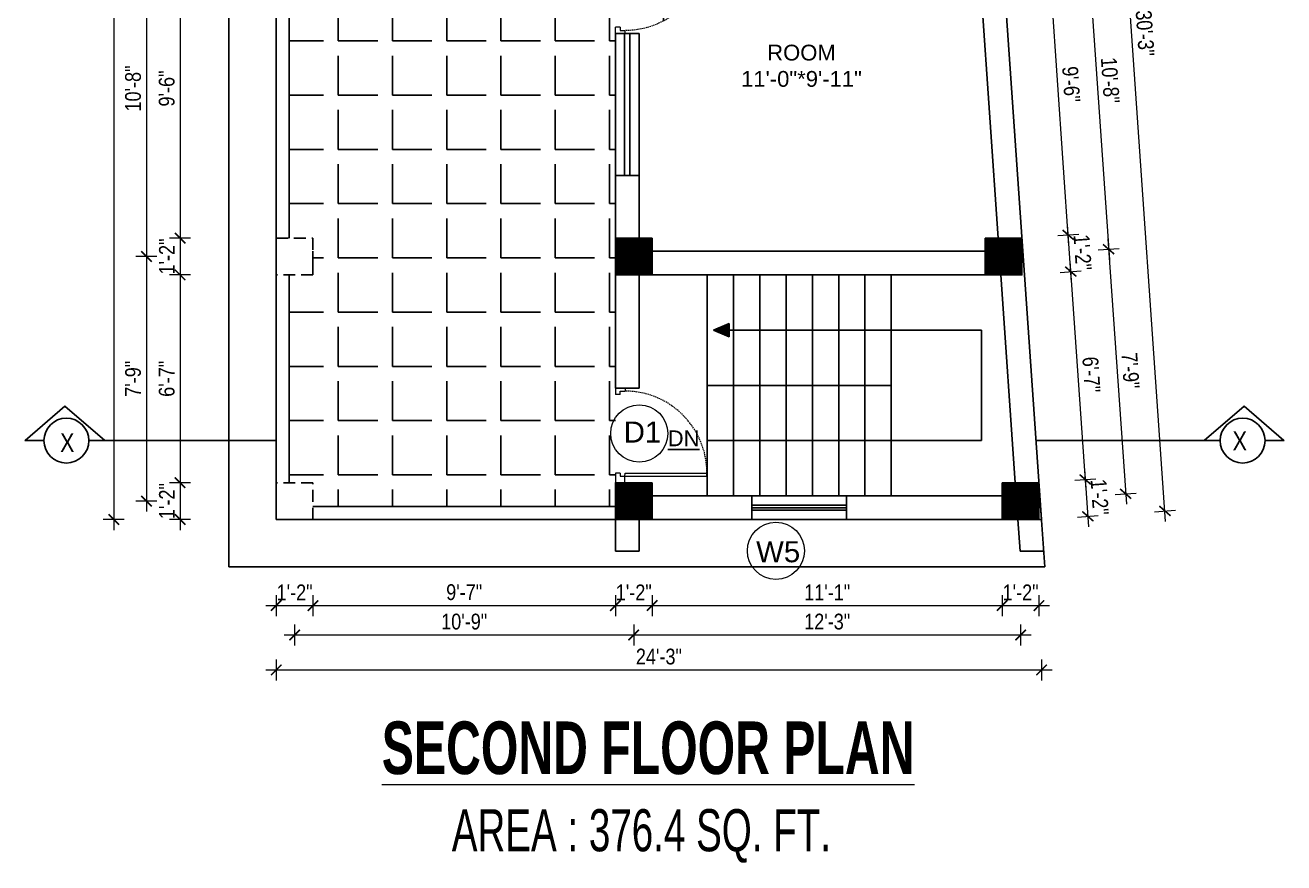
# Model space of a CAD drawing. Header units: inches. Extents: x -5096374 to -5070857, y -3259973 to -3243900.
# Drawn here: x -5081382.9 to -5080904.2, y -3257687.5 to -3257369 of the extents above; entities that cross this region are included whole.
import ezdxf

# ---------------------------------------------------------------- set-up
doc = ezdxf.new("R2010")
doc.units = ezdxf.units.IN
doc.header["$LTSCALE"] = 2
doc.header["$MEASUREMENT"] = 0
doc.header["$PDMODE"] = 34
doc.linetypes.add('HIDDEN', pattern=[0.375, 0.25, -0.125])
doc.layers.get('0').update_dxf_attribs({"linetype": 'CONTINUOUS'})
doc.layers.get('DEFPOINTS').update_dxf_attribs({"color": 141, "linetype": 'CONTINUOUS'})
doc.layers.add('A-Hatch', color=7, linetype='CONTINUOUS')
for name, color, linetype, lineweight in [('Annotate-Lite.w', 177, 'CONTINUOUS', 9), ('DIM 1-100', 4, 'CONTINUOUS', 13), ('Door-Window.w', 4, 'CONTINUOUS', 15), ('TEXT', 181, 'CONTINUOUS', 25), ('Text-100.w', 254, 'CONTINUOUS', 9)]:
    doc.layers.add(name, color=color, linetype=linetype, lineweight=lineweight)
doc.styles.add('ARAIL', font='ARIALN.TTF')
doc.styles.add('Arial', font='arial.ttf', dxfattribs={"width": 0.8, "height": 12})
doc.styles.add('arial.', font='arial.ttf')
doc.styles.add('gaurav', font='arial.ttf')
doc.styles.get("Standard").update_dxf_attribs({"font": 'ARIALN.TTF'})
doc.dimstyles.new('1 by 96', dxfattribs={"dimtxt": 6, "dimasz": 4, "dimexe": 4, "dimexo": 4, "dimgap": 2, "dimtad": 1, "dimdec": 0, "dimzin": 0, "dimdsep": 46, "dimlunit": 4, "dimtxsty": 'Standard', "dimblk": 'ARCHTICK', "dimcen": 0, "dimdle": 4, "dimadec": 0, "dimazin": 0, "dimtfac": 1, "dimtdec": 0, "dimtix": 1, "dimtofl": 0, "dimtmove": 1, "dimatfit": 3, "dimldrblk": 'ARCHTICK', "dimfxl": 4, "dimfxlon": 1, "dimtolj": 1, "dimtzin": 0, "dimlwd": -1, "dimlwe": -1, "dimarcsym": 0})
pattern_1 = [(45, (9474.4218, 1251.24513), (-0.0883883476483, 0.0883883476483), [])]

# ---------------------------------------------------------------- blocks, each defined once
blk = doc.blocks.new('3-0')
at = {"ltscale": 3}
for p, q in [((11063.05, 10097.68), (11065.97, 10099.9)), ((11065.25, 10097.81), (11066.71, 10098.92)), ((11065.97, 10099.9), (11066.71, 10098.92)), ((11063.05, 10097.68), (11064.53, 10095.73)), ((11065.99, 10096.84), (11064.53, 10095.73)), ((11065.99, 10096.84), (11065.25, 10097.81)), ((11085.5, 10074.13), (11110.32, 10092.96)), ((11086.24, 10073.15), (11111.05, 10091.97)), ((11111.05, 10091.97), (11110.32, 10092.96)), ((11084.04, 10073.02), (11082.57, 10071.91)), ((11082.57, 10071.91), (11084.79, 10068.98)), ((11084.04, 10073.02), (11084.78, 10072.04)), ((11084.78, 10072.04), (11086.24, 10073.15)), ((11084.79, 10068.98), (11087.72, 10071.2)), ((11086.24, 10073.15), (11085.5, 10074.13)), ((11087.72, 10071.2), (11086.24, 10073.15))]:
    blk.add_line(p, q, dxfattribs=at)
at = {"layer": 'Door-Window.w', "color": 9, "linetype": 'HIDDEN', "lineweight": 18}
blk.add_arc((11085.5, 10074.13), 31.16, 37.1906, 127.1465, dxfattribs=at)
blk = doc.blocks.new('_ArchTick')
at = {"color": 0, "linetype": 'ByBlock', "const_width": 0.15}
blk.add_lwpolyline([(-0.5, -0.5), (0.5, 0.5)], dxfattribs=at)
blk = doc.blocks.new('*D695')
at = {"layer": 'DEFPOINTS', "color": 0, "ltscale": 0.5, "transparency": 16777216}
for p in [(-5081287.43, -3257336.23), (-5081323.98, -3257449.98), (-5081287.43, -3257449.98)]:
    blk.add_point(p, dxfattribs=at)
at = {"layer": 'DIM 1-100', "color": 0, "ltscale": 0.5, "transparency": 16777216}
for p, q in [((-5081323.98, -3257332.23), (-5081323.98, -3257453.98)), ((-5081319.98, -3257336.23), (-5081327.98, -3257336.23)), ((-5081319.98, -3257449.98), (-5081327.98, -3257449.98))]:
    blk.add_line(p, q, dxfattribs=at)
at = {"layer": 'DIM 1-100', "color": 0, "ltscale": 0.5, "transparency": 16777216, "xscale": 4, "yscale": 4, "zscale": 4}
for p, rotation in [((-5081323.98, -3257336.23), 90), ((-5081323.98, -3257449.98), 270)]:
    blk.add_blockref('_ArchTick', p, dxfattribs=dict(at, rotation=rotation))
at = {"layer": 'DIM 1-100', "color": 0, "ltscale": 0.5, "transparency": 16777216, "insert": (-5081329.05, -3257393.1), "char_height": 6, "attachment_point": 5, "rotation": 90}
blk.add_mtext('\\A1;9\'-6"', dxfattribs=at)
blk = doc.blocks.new('*D696')
at = {"layer": 'DEFPOINTS', "color": 0, "ltscale": 0.5, "transparency": 16777216}
for p in [(-5081287.43, -3257449.98), (-5081323.98, -3257463.98), (-5081287.43, -3257463.98)]:
    blk.add_point(p, dxfattribs=at)
at = {"layer": 'DIM 1-100', "color": 0, "ltscale": 0.5, "transparency": 16777216}
for p, q in [((-5081319.98, -3257449.98), (-5081327.98, -3257449.98)), ((-5081323.98, -3257445.98), (-5081323.98, -3257467.98)), ((-5081319.98, -3257463.98), (-5081327.98, -3257463.98))]:
    blk.add_line(p, q, dxfattribs=at)
at = {"layer": 'DIM 1-100', "color": 0, "ltscale": 0.5, "transparency": 16777216, "xscale": 4, "yscale": 4, "zscale": 4}
for p, rotation in [((-5081323.98, -3257449.98), 90), ((-5081323.98, -3257463.98), 270)]:
    blk.add_blockref('_ArchTick', p, dxfattribs=dict(at, rotation=rotation))
at = {"layer": 'DIM 1-100', "color": 0, "ltscale": 0.5, "transparency": 16777216, "insert": (-5081328.99, -3257456.98), "char_height": 6, "attachment_point": 5, "rotation": 90}
blk.add_mtext('\\A1;1\'-2"', dxfattribs=at)
blk = doc.blocks.new('*D697')
at = {"layer": 'DEFPOINTS', "color": 0, "ltscale": 0.5, "transparency": 16777216}
for p in [(-5081287.43, -3257463.98), (-5081323.98, -3257542.98), (-5081287.43, -3257542.98)]:
    blk.add_point(p, dxfattribs=at)
at = {"layer": 'DIM 1-100', "color": 0, "ltscale": 0.5, "transparency": 16777216}
for p, q in [((-5081319.98, -3257463.98), (-5081327.98, -3257463.98)), ((-5081323.98, -3257459.98), (-5081323.98, -3257546.98)), ((-5081319.98, -3257542.98), (-5081327.98, -3257542.98))]:
    blk.add_line(p, q, dxfattribs=at)
at = {"layer": 'DIM 1-100', "color": 0, "ltscale": 0.5, "transparency": 16777216, "xscale": 4, "yscale": 4, "zscale": 4}
for p, rotation in [((-5081323.98, -3257463.98), 90), ((-5081323.98, -3257542.98), 270)]:
    blk.add_blockref('_ArchTick', p, dxfattribs=dict(at, rotation=rotation))
at = {"layer": 'DIM 1-100', "color": 0, "ltscale": 0.5, "transparency": 16777216, "insert": (-5081329.05, -3257503.48), "char_height": 6, "attachment_point": 5, "rotation": 90}
blk.add_mtext('\\A1;6\'-7"', dxfattribs=at)
blk = doc.blocks.new('*D698')
at = {"layer": 'DEFPOINTS', "color": 0, "ltscale": 0.5, "transparency": 16777216}
for p in [(-5081287.43, -3257542.98), (-5081323.98, -3257556.98), (-5081287.43, -3257556.98)]:
    blk.add_point(p, dxfattribs=at)
at = {"layer": 'DIM 1-100', "color": 0, "ltscale": 0.5, "transparency": 16777216}
for p, q in [((-5081323.98, -3257538.98), (-5081323.98, -3257560.98)), ((-5081319.98, -3257542.98), (-5081327.98, -3257542.98)), ((-5081319.98, -3257556.98), (-5081327.98, -3257556.98))]:
    blk.add_line(p, q, dxfattribs=at)
at = {"layer": 'DIM 1-100', "color": 0, "ltscale": 0.5, "transparency": 16777216, "xscale": 4, "yscale": 4, "zscale": 4}
for p, rotation in [((-5081323.98, -3257542.98), 90), ((-5081323.98, -3257556.98), 270)]:
    blk.add_blockref('_ArchTick', p, dxfattribs=dict(at, rotation=rotation))
at = {"layer": 'DIM 1-100', "color": 0, "ltscale": 0.5, "transparency": 16777216, "insert": (-5081328.99, -3257549.98), "char_height": 6, "attachment_point": 5, "rotation": 90}
blk.add_mtext('\\A1;1\'-2"', dxfattribs=at)
blk = doc.blocks.new('*D700')
at = {"layer": 'DEFPOINTS', "color": 0, "ltscale": 0.5, "transparency": 16777216}
for p in [(-5081280.43, -3257329.23), (-5081336.78, -3257456.98), (-5081280.43, -3257456.98)]:
    blk.add_point(p, dxfattribs=at)
at = {"layer": 'DIM 1-100', "color": 0, "ltscale": 0.5, "transparency": 16777216}
for p, q in [((-5081336.78, -3257325.23), (-5081336.78, -3257460.98)), ((-5081332.78, -3257329.23), (-5081340.78, -3257329.23)), ((-5081332.78, -3257456.98), (-5081340.78, -3257456.98))]:
    blk.add_line(p, q, dxfattribs=at)
at = {"layer": 'DIM 1-100', "color": 0, "ltscale": 0.5, "transparency": 16777216, "xscale": 4, "yscale": 4, "zscale": 4}
for p, rotation in [((-5081336.78, -3257329.23), 90), ((-5081336.78, -3257456.98), 270)]:
    blk.add_blockref('_ArchTick', p, dxfattribs=dict(at, rotation=rotation))
at = {"layer": 'DIM 1-100', "color": 0, "ltscale": 0.5, "transparency": 16777216, "insert": (-5081341.85, -3257393.1), "char_height": 6, "attachment_point": 5, "rotation": 90}
blk.add_mtext('\\A1;10\'-8"', dxfattribs=at)
blk = doc.blocks.new('*D701')
at = {"layer": 'DEFPOINTS', "color": 0, "ltscale": 0.5, "transparency": 16777216}
for p in [(-5081280.43, -3257456.98), (-5081336.78, -3257549.98), (-5081280.43, -3257549.98)]:
    blk.add_point(p, dxfattribs=at)
at = {"layer": 'DIM 1-100', "color": 0, "ltscale": 0.5, "transparency": 16777216}
for p, q in [((-5081336.78, -3257452.98), (-5081336.78, -3257553.98)), ((-5081332.78, -3257456.98), (-5081340.78, -3257456.98)), ((-5081332.78, -3257549.98), (-5081340.78, -3257549.98))]:
    blk.add_line(p, q, dxfattribs=at)
at = {"layer": 'DIM 1-100', "color": 0, "ltscale": 0.5, "transparency": 16777216, "xscale": 4, "yscale": 4, "zscale": 4}
for p, rotation in [((-5081336.78, -3257456.98), 90), ((-5081336.78, -3257549.98), 270)]:
    blk.add_blockref('_ArchTick', p, dxfattribs=dict(at, rotation=rotation))
at = {"layer": 'DIM 1-100', "color": 0, "ltscale": 0.5, "transparency": 16777216, "insert": (-5081341.85, -3257503.48), "char_height": 6, "attachment_point": 5, "rotation": 90}
blk.add_mtext('\\A1;7\'-9"', dxfattribs=at)
blk = doc.blocks.new('*D702')
at = {"layer": 'DEFPOINTS', "color": 0, "ltscale": 0.5, "transparency": 16777216}
for p in [(-5081287.43, -3257154.23), (-5081349.21, -3257556.98), (-5081287.43, -3257556.98)]:
    blk.add_point(p, dxfattribs=at)
at = {"layer": 'DIM 1-100', "color": 0, "ltscale": 0.5, "transparency": 16777216}
for p, q in [((-5081349.21, -3257150.23), (-5081349.21, -3257560.98)), ((-5081345.21, -3257154.23), (-5081353.21, -3257154.23)), ((-5081345.21, -3257556.98), (-5081353.21, -3257556.98))]:
    blk.add_line(p, q, dxfattribs=at)
at = {"layer": 'DIM 1-100', "color": 0, "ltscale": 0.5, "transparency": 16777216, "xscale": 4, "yscale": 4, "zscale": 4}
for p, rotation in [((-5081349.21, -3257154.23), 90), ((-5081349.21, -3257556.98), 270)]:
    blk.add_blockref('_ArchTick', p, dxfattribs=dict(at, rotation=rotation))
at = {"layer": 'DIM 1-100', "color": 0, "ltscale": 0.5, "transparency": 16777216, "insert": (-5081354.27, -3257355.6), "char_height": 6, "attachment_point": 5, "rotation": 90}
blk.add_mtext('\\A1;33\'-7"', dxfattribs=at)
blk = doc.blocks.new('*D707')
at = {"layer": 'DEFPOINTS', "color": 0, "ltscale": 0.5, "transparency": 16777216}
for p in [(-5081287.43, -3257556.98), (-5081273.43, -3257556.98), (-5081273.43, -3257589.69)]:
    blk.add_point(p, dxfattribs=at)
at = {"layer": 'DIM 1-100', "color": 0, "ltscale": 0.5, "transparency": 16777216}
for p, q in [((-5081287.43, -3257585.69), (-5081287.43, -3257593.69)), ((-5081273.43, -3257585.69), (-5081273.43, -3257593.69)), ((-5081291.43, -3257589.69), (-5081269.43, -3257589.69))]:
    blk.add_line(p, q, dxfattribs=at)
at = {"layer": 'DIM 1-100', "color": 0, "ltscale": 0.5, "transparency": 16777216, "xscale": 4, "yscale": 4, "zscale": 4, "rotation": 180}
blk.add_blockref('_ArchTick', (-5081287.43, -3257589.69), dxfattribs=at)
at = {"layer": 'DIM 1-100', "color": 0, "ltscale": 0.5, "transparency": 16777216, "xscale": 4, "yscale": 4, "zscale": 4}
blk.add_blockref('_ArchTick', (-5081273.43, -3257589.69), dxfattribs=at)
at = {"layer": 'DIM 1-100', "color": 0, "ltscale": 0.5, "transparency": 16777216, "insert": (-5081280.43, -3257584.68), "char_height": 6, "attachment_point": 5}
blk.add_mtext('\\A1;1\'-2"', dxfattribs=at)
blk = doc.blocks.new('*D708')
at = {"layer": 'DEFPOINTS', "color": 0, "ltscale": 0.5, "transparency": 16777216}
for p in [(-5081273.43, -3257556.98), (-5081158.43, -3257556.98), (-5081158.43, -3257589.69)]:
    blk.add_point(p, dxfattribs=at)
at = {"layer": 'DIM 1-100', "color": 0, "ltscale": 0.5, "transparency": 16777216}
for p, q in [((-5081273.43, -3257585.69), (-5081273.43, -3257593.69)), ((-5081158.43, -3257585.69), (-5081158.43, -3257593.69)), ((-5081277.43, -3257589.69), (-5081154.43, -3257589.69))]:
    blk.add_line(p, q, dxfattribs=at)
at = {"layer": 'DIM 1-100', "color": 0, "ltscale": 0.5, "transparency": 16777216, "xscale": 4, "yscale": 4, "zscale": 4, "rotation": 180}
blk.add_blockref('_ArchTick', (-5081273.43, -3257589.69), dxfattribs=at)
at = {"layer": 'DIM 1-100', "color": 0, "ltscale": 0.5, "transparency": 16777216, "xscale": 4, "yscale": 4, "zscale": 4}
blk.add_blockref('_ArchTick', (-5081158.43, -3257589.69), dxfattribs=at)
at = {"layer": 'DIM 1-100', "color": 0, "ltscale": 0.5, "transparency": 16777216, "insert": (-5081215.93, -3257584.63), "char_height": 6, "attachment_point": 5}
blk.add_mtext('\\A1;9\'-7"', dxfattribs=at)
blk = doc.blocks.new('*D709')
at = {"layer": 'DEFPOINTS', "color": 0, "ltscale": 0.5, "transparency": 16777216}
for p in [(-5081158.43, -3257556.98), (-5081144.43, -3257556.98), (-5081144.43, -3257589.69)]:
    blk.add_point(p, dxfattribs=at)
at = {"layer": 'DIM 1-100', "color": 0, "ltscale": 0.5, "transparency": 16777216}
for p, q in [((-5081158.43, -3257585.69), (-5081158.43, -3257593.69)), ((-5081144.43, -3257585.69), (-5081144.43, -3257593.69)), ((-5081162.43, -3257589.69), (-5081140.43, -3257589.69))]:
    blk.add_line(p, q, dxfattribs=at)
at = {"layer": 'DIM 1-100', "color": 0, "ltscale": 0.5, "transparency": 16777216, "xscale": 4, "yscale": 4, "zscale": 4, "rotation": 180}
blk.add_blockref('_ArchTick', (-5081158.43, -3257589.69), dxfattribs=at)
at = {"layer": 'DIM 1-100', "color": 0, "ltscale": 0.5, "transparency": 16777216, "xscale": 4, "yscale": 4, "zscale": 4}
blk.add_blockref('_ArchTick', (-5081144.43, -3257589.69), dxfattribs=at)
at = {"layer": 'DIM 1-100', "color": 0, "ltscale": 0.5, "transparency": 16777216, "insert": (-5081151.43, -3257584.68), "char_height": 6, "attachment_point": 5}
blk.add_mtext('\\A1;1\'-2"', dxfattribs=at)
blk = doc.blocks.new('*D710')
at = {"layer": 'DEFPOINTS', "color": 0, "ltscale": 0.5, "transparency": 16777216}
for p in [(-5081144.43, -3257556.98), (-5081011.29, -3257556.98), (-5081011.29, -3257589.69)]:
    blk.add_point(p, dxfattribs=at)
at = {"layer": 'DIM 1-100', "color": 0, "ltscale": 0.5, "transparency": 16777216}
for p, q in [((-5081144.43, -3257585.69), (-5081144.43, -3257593.69)), ((-5081011.29, -3257585.69), (-5081011.29, -3257593.69)), ((-5081148.43, -3257589.69), (-5081007.29, -3257589.69))]:
    blk.add_line(p, q, dxfattribs=at)
at = {"layer": 'DIM 1-100', "color": 0, "ltscale": 0.5, "transparency": 16777216, "xscale": 4, "yscale": 4, "zscale": 4, "rotation": 180}
blk.add_blockref('_ArchTick', (-5081144.43, -3257589.69), dxfattribs=at)
at = {"layer": 'DIM 1-100', "color": 0, "ltscale": 0.5, "transparency": 16777216, "xscale": 4, "yscale": 4, "zscale": 4}
blk.add_blockref('_ArchTick', (-5081011.29, -3257589.69), dxfattribs=at)
at = {"layer": 'DIM 1-100', "color": 0, "ltscale": 0.5, "transparency": 16777216, "insert": (-5081077.86, -3257584.68), "char_height": 6, "attachment_point": 5}
blk.add_mtext('\\A1;11\'-1"', dxfattribs=at)
blk = doc.blocks.new('*D711')
at = {"layer": 'DEFPOINTS', "color": 0, "ltscale": 0.5, "transparency": 16777216}
for p in [(-5081011.29, -3257556.98), (-5080997.29, -3257556.98), (-5080997.29, -3257589.69)]:
    blk.add_point(p, dxfattribs=at)
at = {"layer": 'DIM 1-100', "color": 0, "ltscale": 0.5, "transparency": 16777216}
for p, q in [((-5081011.29, -3257585.69), (-5081011.29, -3257593.69)), ((-5080997.29, -3257585.69), (-5080997.29, -3257593.69)), ((-5081015.29, -3257589.69), (-5080993.29, -3257589.69))]:
    blk.add_line(p, q, dxfattribs=at)
at = {"layer": 'DIM 1-100', "color": 0, "ltscale": 0.5, "transparency": 16777216, "xscale": 4, "yscale": 4, "zscale": 4, "rotation": 180}
blk.add_blockref('_ArchTick', (-5081011.29, -3257589.69), dxfattribs=at)
at = {"layer": 'DIM 1-100', "color": 0, "ltscale": 0.5, "transparency": 16777216, "xscale": 4, "yscale": 4, "zscale": 4}
blk.add_blockref('_ArchTick', (-5080997.29, -3257589.69), dxfattribs=at)
at = {"layer": 'DIM 1-100', "color": 0, "ltscale": 0.5, "transparency": 16777216, "insert": (-5081004.29, -3257584.68), "char_height": 6, "attachment_point": 5}
blk.add_mtext('\\A1;1\'-2"', dxfattribs=at)
blk = doc.blocks.new('*D712')
at = {"layer": 'DEFPOINTS', "color": 0, "ltscale": 0.5, "transparency": 16777216}
for p in [(-5081280.43, -3257549.98), (-5081151.43, -3257549.98), (-5081151.43, -3257600.88)]:
    blk.add_point(p, dxfattribs=at)
at = {"layer": 'DIM 1-100', "color": 0, "ltscale": 0.5, "transparency": 16777216}
for p, q in [((-5081280.43, -3257596.88), (-5081280.43, -3257604.88)), ((-5081151.43, -3257596.88), (-5081151.43, -3257604.88)), ((-5081284.43, -3257600.88), (-5081147.43, -3257600.88))]:
    blk.add_line(p, q, dxfattribs=at)
at = {"layer": 'DIM 1-100', "color": 0, "ltscale": 0.5, "transparency": 16777216, "xscale": 4, "yscale": 4, "zscale": 4, "rotation": 180}
blk.add_blockref('_ArchTick', (-5081280.43, -3257600.88), dxfattribs=at)
at = {"layer": 'DIM 1-100', "color": 0, "ltscale": 0.5, "transparency": 16777216, "xscale": 4, "yscale": 4, "zscale": 4}
blk.add_blockref('_ArchTick', (-5081151.43, -3257600.88), dxfattribs=at)
at = {"layer": 'DIM 1-100', "color": 0, "ltscale": 0.5, "transparency": 16777216, "insert": (-5081215.93, -3257595.82), "char_height": 6, "attachment_point": 5}
blk.add_mtext('\\A1;10\'-9"', dxfattribs=at)
blk = doc.blocks.new('*D670')
at = {"layer": 'DEFPOINTS', "color": 0, "ltscale": 0.5, "transparency": 16777216}
for p in [(-5081151.43, -3257549.98), (-5081004.29, -3257549.98), (-5081004.29, -3257600.88)]:
    blk.add_point(p, dxfattribs=at)
at = {"layer": 'DIM 1-100', "color": 0, "ltscale": 0.5, "transparency": 16777216}
for p, q in [((-5081151.43, -3257596.88), (-5081151.43, -3257604.88)), ((-5081004.29, -3257596.88), (-5081004.29, -3257604.88)), ((-5081155.43, -3257600.88), (-5081000.29, -3257600.88))]:
    blk.add_line(p, q, dxfattribs=at)
at = {"layer": 'DIM 1-100', "color": 0, "ltscale": 0.5, "transparency": 16777216, "xscale": 4, "yscale": 4, "zscale": 4, "rotation": 180}
blk.add_blockref('_ArchTick', (-5081151.43, -3257600.88), dxfattribs=at)
at = {"layer": 'DIM 1-100', "color": 0, "ltscale": 0.5, "transparency": 16777216, "xscale": 4, "yscale": 4, "zscale": 4}
blk.add_blockref('_ArchTick', (-5081004.29, -3257600.88), dxfattribs=at)
at = {"layer": 'DIM 1-100', "color": 0, "ltscale": 0.5, "transparency": 16777216, "insert": (-5081077.86, -3257595.82), "char_height": 6, "attachment_point": 5}
blk.add_mtext('\\A1;12\'-3"', dxfattribs=at)
blk = doc.blocks.new('*D671')
at = {"layer": 'DEFPOINTS', "color": 0, "ltscale": 0.5, "transparency": 16777216}
for p in [(-5081287.43, -3257556.98), (-5080996.31, -3257556.98), (-5080996.31, -3257614.18)]:
    blk.add_point(p, dxfattribs=at)
at = {"layer": 'DIM 1-100', "color": 0, "ltscale": 0.5, "transparency": 16777216}
for p, q in [((-5081287.43, -3257610.18), (-5081287.43, -3257618.18)), ((-5080996.31, -3257610.18), (-5080996.31, -3257618.18)), ((-5081291.43, -3257614.18), (-5080992.31, -3257614.18))]:
    blk.add_line(p, q, dxfattribs=at)
at = {"layer": 'DIM 1-100', "color": 0, "ltscale": 0.5, "transparency": 16777216, "xscale": 4, "yscale": 4, "zscale": 4, "rotation": 180}
blk.add_blockref('_ArchTick', (-5081287.43, -3257614.18), dxfattribs=at)
at = {"layer": 'DIM 1-100', "color": 0, "ltscale": 0.5, "transparency": 16777216, "xscale": 4, "yscale": 4, "zscale": 4}
blk.add_blockref('_ArchTick', (-5080996.31, -3257614.18), dxfattribs=at)
at = {"layer": 'DIM 1-100', "color": 0, "ltscale": 0.5, "transparency": 16777216, "insert": (-5081141.87, -3257609.12), "char_height": 6, "attachment_point": 5}
blk.add_mtext('\\A1;24\'-3"', dxfattribs=at)
blk = doc.blocks.new('*D672')
at = {"layer": 'DEFPOINTS', "color": 0, "ltscale": 0.5, "transparency": 16777216}
for p in [(-5080997.29, -3257542.98), (-5080996.31, -3257556.98), (-5080978.71, -3257555.76)]:
    blk.add_point(p, dxfattribs=at)
at = {"layer": 'DIM 1-100', "color": 0, "ltscale": 0.5, "transparency": 16777216}
for p, q in [((-5080979.96, -3257537.77), (-5080978.43, -3257559.75)), ((-5080983.67, -3257542.04), (-5080975.69, -3257541.48)), ((-5080982.7, -3257556.04), (-5080974.72, -3257555.48))]:
    blk.add_line(p, q, dxfattribs=at)
at = {"layer": 'DIM 1-100', "color": 0, "ltscale": 0.5, "transparency": 16777216, "xscale": 4, "yscale": 4, "zscale": 4}
for p, rotation in [((-5080979.68, -3257541.76), 93.98810611649257), ((-5080978.71, -3257555.76), 273.9881061164926)]:
    blk.add_blockref('_ArchTick', p, dxfattribs=dict(at, rotation=rotation))
at = {"layer": 'DIM 1-100', "color": 0, "ltscale": 0.5, "transparency": 16777216, "insert": (-5080974.19, -3257548.41), "char_height": 6, "attachment_point": 5, "rotation": 273.9881}
blk.add_mtext('\\A1;1\'-2"', dxfattribs=at)
blk = doc.blocks.new('*D673')
at = {"layer": 'DEFPOINTS', "color": 0, "ltscale": 0.5, "transparency": 16777216}
for p in [(-5081003.42, -3257463.98), (-5080985.19, -3257462.71), (-5080997.29, -3257542.98)]:
    blk.add_point(p, dxfattribs=at)
at = {"layer": 'DIM 1-100', "color": 0, "ltscale": 0.5, "transparency": 16777216}
for p, q in [((-5080979.4, -3257545.75), (-5080985.47, -3257458.72)), ((-5080989.18, -3257462.99), (-5080981.2, -3257462.44)), ((-5080983.67, -3257542.04), (-5080975.69, -3257541.48))]:
    blk.add_line(p, q, dxfattribs=at)
at = {"layer": 'DIM 1-100', "color": 0, "ltscale": 0.5, "transparency": 16777216, "xscale": 4, "yscale": 4, "zscale": 4}
for p, rotation in [((-5080985.19, -3257462.71), 93.98810611647639), ((-5080979.68, -3257541.76), 273.9881061164764)]:
    blk.add_blockref('_ArchTick', p, dxfattribs=dict(at, rotation=rotation))
at = {"layer": 'DIM 1-100', "color": 0, "ltscale": 0.5, "transparency": 16777216, "insert": (-5080977.39, -3257501.88), "char_height": 6, "attachment_point": 5, "rotation": 273.9881}
blk.add_mtext('\\A1;6\'-7"', dxfattribs=at)
blk = doc.blocks.new('*D674')
at = {"layer": 'DEFPOINTS', "color": 0, "ltscale": 0.5, "transparency": 16777216}
for p in [(-5081003.77, -3257449.98), (-5080986.17, -3257448.76), (-5081003.42, -3257463.98)]:
    blk.add_point(p, dxfattribs=at)
at = {"layer": 'DIM 1-100', "color": 0, "ltscale": 0.5, "transparency": 16777216}
for p, q in [((-5080984.91, -3257466.7), (-5080986.44, -3257444.77)), ((-5080990.16, -3257449.04), (-5080982.18, -3257448.48)), ((-5080989.18, -3257462.99), (-5080981.2, -3257462.44))]:
    blk.add_line(p, q, dxfattribs=at)
at = {"layer": 'DIM 1-100', "color": 0, "ltscale": 0.5, "transparency": 16777216, "xscale": 4, "yscale": 4, "zscale": 4}
for p, rotation in [((-5080986.17, -3257448.76), 93.98810611647639), ((-5080985.19, -3257462.71), 273.9881061164764)]:
    blk.add_blockref('_ArchTick', p, dxfattribs=dict(at, rotation=rotation))
at = {"layer": 'DIM 1-100', "color": 0, "ltscale": 0.5, "transparency": 16777216, "insert": (-5080980.68, -3257455.39), "char_height": 6, "attachment_point": 5, "rotation": 273.9881}
blk.add_mtext('\\A1;1\'-2"', dxfattribs=at)
blk = doc.blocks.new('*D675')
at = {"layer": 'DEFPOINTS', "color": 0, "ltscale": 0.5, "transparency": 16777216}
for p in [(-5080994.1, -3257334.93), (-5081012.68, -3257336.23), (-5081003.77, -3257449.98)]:
    blk.add_point(p, dxfattribs=at)
at = {"layer": 'DIM 1-100', "color": 0, "ltscale": 0.5, "transparency": 16777216}
for p, q in [((-5080998.09, -3257335.21), (-5080990.11, -3257334.65)), ((-5080985.89, -3257452.75), (-5080994.38, -3257330.94)), ((-5080990.16, -3257449.04), (-5080982.18, -3257448.48))]:
    blk.add_line(p, q, dxfattribs=at)
at = {"layer": 'DIM 1-100', "color": 0, "ltscale": 0.5, "transparency": 16777216, "xscale": 4, "yscale": 4, "zscale": 4}
for p, rotation in [((-5080994.1, -3257334.93), 93.98810611647639), ((-5080986.17, -3257448.76), 273.9881061164764)]:
    blk.add_blockref('_ArchTick', p, dxfattribs=dict(at, rotation=rotation))
at = {"layer": 'DIM 1-100', "color": 0, "ltscale": 0.5, "transparency": 16777216, "insert": (-5080985.08, -3257391.49), "char_height": 6, "attachment_point": 5, "rotation": 273.9881}
blk.add_mtext('\\A1;9\'-6"', dxfattribs=at)
blk = doc.blocks.new('*D682')
at = {"layer": 'DEFPOINTS', "color": 0, "ltscale": 0.5, "transparency": 16777216}
for p in [(-5081019.68, -3257329.23), (-5080970.81, -3257454.2), (-5081010.77, -3257456.98)]:
    blk.add_point(p, dxfattribs=at)
at = {"layer": 'DIM 1-100', "color": 0, "ltscale": 0.5, "transparency": 16777216}
for p, q in [((-5080980, -3257322.45), (-5080970.53, -3257458.19)), ((-5080983.71, -3257326.72), (-5080975.73, -3257326.16)), ((-5080974.8, -3257454.48), (-5080966.82, -3257453.92))]:
    blk.add_line(p, q, dxfattribs=at)
at = {"layer": 'DIM 1-100', "color": 0, "ltscale": 0.5, "transparency": 16777216, "xscale": 4, "yscale": 4, "zscale": 4}
for p, rotation in [((-5080979.72, -3257326.44), 93.98810611417825), ((-5080970.81, -3257454.2), 273.9881061141783)]:
    blk.add_blockref('_ArchTick', p, dxfattribs=dict(at, rotation=rotation))
at = {"layer": 'DIM 1-100', "color": 0, "ltscale": 0.5, "transparency": 16777216, "insert": (-5080970.21, -3257389.97), "char_height": 6, "attachment_point": 5, "rotation": 273.9881}
blk.add_mtext('\\A1;10\'-8"', dxfattribs=at)
blk = doc.blocks.new('*D683')
at = {"layer": 'DEFPOINTS', "color": 0, "ltscale": 0.5, "transparency": 16777216}
for p in [(-5081010.77, -3257456.98), (-5081004.29, -3257549.98), (-5080964.33, -3257547.2)]:
    blk.add_point(p, dxfattribs=at)
at = {"layer": 'DIM 1-100', "color": 0, "ltscale": 0.5, "transparency": 16777216}
for p, q in [((-5080974.8, -3257454.48), (-5080966.82, -3257453.92)), ((-5080971.09, -3257450.21), (-5080964.05, -3257551.19)), ((-5080968.32, -3257547.48), (-5080960.34, -3257546.92))]:
    blk.add_line(p, q, dxfattribs=at)
at = {"layer": 'DIM 1-100', "color": 0, "ltscale": 0.5, "transparency": 16777216, "xscale": 4, "yscale": 4, "zscale": 4}
for p, rotation in [((-5080970.81, -3257454.2), 93.98810611417825), ((-5080964.33, -3257547.2), 273.9881061141783)]:
    blk.add_blockref('_ArchTick', p, dxfattribs=dict(at, rotation=rotation))
at = {"layer": 'DIM 1-100', "color": 0, "ltscale": 0.5, "transparency": 16777216, "insert": (-5080962.52, -3257500.35), "char_height": 6, "attachment_point": 5, "rotation": 273.9881}
blk.add_mtext('\\A1;7\'-9"', dxfattribs=at)
blk = doc.blocks.new('*D685')
at = {"layer": 'DEFPOINTS', "color": 0, "ltscale": 0.5, "transparency": 16777216}
for p in [(-5080974.67, -3257191.11), (-5081021.59, -3257194.39), (-5080996.31, -3257556.98)]:
    blk.add_point(p, dxfattribs=at)
at = {"layer": 'DIM 1-100', "color": 0, "ltscale": 0.5, "transparency": 16777216}
for p, q in [((-5080978.66, -3257191.39), (-5080970.68, -3257190.84)), ((-5080949.11, -3257557.7), (-5080974.95, -3257187.12)), ((-5080953.38, -3257553.99), (-5080945.4, -3257553.43))]:
    blk.add_line(p, q, dxfattribs=at)
at = {"layer": 'DIM 1-100', "color": 0, "ltscale": 0.5, "transparency": 16777216, "xscale": 4, "yscale": 4, "zscale": 4}
for p, rotation in [((-5080974.67, -3257191.11), 93.98810611425189), ((-5080949.39, -3257553.71), 273.9881061142519)]:
    blk.add_blockref('_ArchTick', p, dxfattribs=dict(at, rotation=rotation))
at = {"layer": 'DIM 1-100', "color": 0, "ltscale": 0.5, "transparency": 16777216, "insert": (-5080956.98, -3257372.06), "char_height": 6, "attachment_point": 5, "rotation": 273.9881}
blk.add_mtext('\\A1;30\'-3"', dxfattribs=at)

msp = doc.modelspace()

# ---------------------------------------------------------------- hatches: boundary and pattern name
at = {"layer": 'A-Hatch', "ltscale": 0.5}
h = msp.add_hatch(dxfattribs=at)
h.set_pattern_fill('ANGLE', color=256, scale=75)
h.set_pattern_definition([(0, (8883.062, 1251.245), (0, 20.625), [15, -5.625]), (90, (8883.062, 1251.245), (-20.625, 1e-15), [15, -5.625])])
h.paths.add_polyline_path([(-5081158.43, -3257208.39), (-5081158.43, -3257194.39), (-5081149.43, -3257194.39), (-5081149.43, -3257148.45), (-5081158.43, -3257148.45), (-5081158.43, -3257139.51), (-5081273.43, -3257157.14), (-5081273.43, -3257168.23), (-5081282.43, -3257168.23), (-5081282.43, -3257322.23), (-5081273.43, -3257322.23), (-5081273.43, -3257336.23), (-5081282.43, -3257336.23), (-5081282.43, -3257449.98), (-5081273.43, -3257449.98), (-5081273.43, -3257463.98), (-5081282.43, -3257463.98), (-5081282.43, -3257542.98), (-5081273.43, -3257542.98), (-5081273.43, -3257551.98), (-5081158.43, -3257551.98), (-5081158.43, -3257542.98), (-5081158.43, -3257463.98), (-5081158.43, -3257449.98), (-5081158.43, -3257372.23), (-5081158.41, -3257369.78), (-5081156.57, -3257369.78), (-5081156.57, -3257371), (-5081154.73, -3257371), (-5081154.73, -3257371.05, 0.413988), (-5081123.6, -3257339.9), (-5081154.76, -3257339.9), (-5081154.76, -3257338.67), (-5081156.59, -3257338.67), (-5081156.59, -3257339.9), (-5081158.43, -3257339.9), (-5081158.43, -3257336.23), (-5081158.43, -3257322.23), (-5081158.43, -3257318.55), (-5081156.59, -3257318.55), (-5081156.59, -3257319.78), (-5081154.76, -3257319.78), (-5081154.76, -3257318.55), (-5081123.6, -3257318.55, 0.413988), (-5081154.73, -3257287.4), (-5081154.73, -3257287.45), (-5081156.57, -3257287.45), (-5081156.57, -3257288.67), (-5081158.41, -3257288.67), (-5081158.41, -3257286.23), (-5081158.43, -3257286.23), (-5081158.43, -3257279.23)])
h.paths.add_polyline_path([(-5081138.47, -3257303.5, -1), (-5081160.19, -3257303.5, -1)], flags=16)
h.paths.add_polyline_path([(-5081138.47, -3257354.95, -1), (-5081160.19, -3257354.95, -1)], flags=16)
h.paths.add_polyline_path([(-5081241.64, -3257345.26), (-5081198.59, -3257345.26), (-5081198.59, -3257322.8), (-5081241.64, -3257322.8)], flags=24)
h.paths.add_polyline_path([(-5081161.58, -3257361.43), (-5081136.35, -3257361.43), (-5081136.35, -3257347), (-5081161.58, -3257347)], flags=24)
h.paths.add_polyline_path([(-5081161.58, -3257309.8), (-5081136.35, -3257309.8), (-5081136.35, -3257295.37), (-5081161.58, -3257295.37)], flags=24)
h = msp.add_hatch(dxfattribs=at)
h.set_pattern_fill('ANSI31', color=256)
h.set_pattern_definition(pattern_1)
h.paths.add_polyline_path([(-5081144.43, -3257449.98), (-5081158.43, -3257449.98), (-5081158.43, -3257461.77), (-5081158.43, -3257461.77), (-5081158.43, -3257463.98), (-5081144.43, -3257463.98)])
h = msp.add_hatch(dxfattribs=at)
h.set_pattern_fill('ANSI31', color=256)
h.set_pattern_definition([(45, (9474.07321, 1251.24513), (-0.0883883476483, 0.0883883476483), [])])
h.paths.add_polyline_path([(-5081003.77, -3257449.98), (-5081017.77, -3257449.98), (-5081017.77, -3257463.98), (-5081003.77, -3257463.98)])
h = msp.add_hatch(dxfattribs=at)
h.set_pattern_fill('ANSI31', color=256)
h.set_pattern_definition([(45, (10145.2836, 1251.24513), (-0.0883883476483, 0.0883883476483), [])])
h.paths.add_polyline_path([(-5081115.17, -3257487.49), (-5081115.17, -3257482.47), (-5081121.09, -3257484.98)])
h = msp.add_hatch(dxfattribs=at)
h.set_pattern_fill('ANSI31', color=256)
h.set_pattern_definition(pattern_1)
h.paths.add_polyline_path([(-5081144.43, -3257542.98), (-5081158.43, -3257542.98), (-5081158.43, -3257556.98), (-5081144.43, -3257556.98)])
h = msp.add_hatch(dxfattribs=at)
h.set_pattern_fill('ANSI31', color=256)
h.set_pattern_definition(pattern_1)
h.paths.add_polyline_path([(-5081011.29, -3257542.98), (-5081011.29, -3257556.98), (-5080997.29, -3257556.98), (-5080997.29, -3257542.98)])

# ---------------------------------------------------------------- linework, layer by layer
at = {"ltscale": 0.5}
for p, q in [((-5081305.43, -3257156.98), (-5081305.43, -3257574.98)), ((-5080996.31, -3257556.98), (-5081022.84, -3257176.39)), ((-5081287.43, -3257322.23), (-5081287.43, -3257556.98)), ((-5081282.43, -3257336.23), (-5081282.43, -3257449.98)), ((-5081012.79, -3257449.98), (-5081020.72, -3257336.23)), ((-5081158.43, -3257372.23), (-5081158.43, -3257449.98)), ((-5081149.43, -3257372.23), (-5081158.43, -3257372.23)), ((-5081154.93, -3257426.23), (-5081154.93, -3257372.23)), ((-5081152.93, -3257426.23), (-5081152.93, -3257372.23)), ((-5081149.43, -3257372.23), (-5081149.43, -3257449.98)), ((-5081149.43, -3257426.23), (-5081158.43, -3257426.23)), ((-5081273.43, -3257454.98), (-5081273.43, -3257463.98)), ((-5081144.43, -3257454.98), (-5081017.77, -3257454.98)), ((-5081282.43, -3257463.98), (-5081282.43, -3257542.98)), ((-5081282.43, -3257463.98), (-5081282.43, -3257542.98)), ((-5081158.43, -3257506.98), (-5081158.43, -3257463.98)), ((-5081149.43, -3257506.98), (-5081149.43, -3257463.98)), ((-5081144.43, -3257463.98), (-5081017.77, -3257463.98)), ((-5081123.47, -3257463.98), (-5081123.47, -3257505.98)), ((-5081113.47, -3257463.98), (-5081113.47, -3257505.98)), ((-5081103.47, -3257463.98), (-5081103.47, -3257505.98)), ((-5081093.47, -3257463.98), (-5081093.47, -3257505.98)), ((-5081083.47, -3257463.98), (-5081083.47, -3257505.98)), ((-5081073.47, -3257463.98), (-5081073.47, -3257505.98)), ((-5081063.47, -3257463.98), (-5081063.47, -3257505.98)), ((-5081053.47, -3257463.98), (-5081053.47, -3257505.98)), ((-5081006.31, -3257542.98), (-5081011.81, -3257463.98)), ((-5081121.09, -3257484.98), (-5081115.17, -3257482.47)), ((-5081115.17, -3257487.49), (-5081115.17, -3257482.47)), ((-5081121.09, -3257484.98), (-5081115.17, -3257487.49)), ((-5081019.18, -3257484.98), (-5081115.17, -3257484.98)), ((-5081019.18, -3257526.98), (-5081019.18, -3257484.98)), ((-5081149.43, -3257506.98), (-5081158.43, -3257506.98)), ((-5081053.47, -3257505.98), (-5081123.47, -3257505.98)), ((-5081123.47, -3257505.98), (-5081123.47, -3257547.98)), ((-5081113.47, -3257505.98), (-5081113.47, -3257547.98)), ((-5081103.47, -3257505.98), (-5081103.47, -3257547.98)), ((-5081093.47, -3257505.98), (-5081093.47, -3257547.98)), ((-5081083.47, -3257505.98), (-5081083.47, -3257547.98)), ((-5081073.47, -3257505.98), (-5081073.47, -3257547.98)), ((-5081063.47, -3257505.98), (-5081063.47, -3257547.98)), ((-5081053.47, -3257505.98), (-5081053.47, -3257547.98)), ((-5081123.47, -3257526.98), (-5081019.18, -3257526.98)), ((-5080997.29, -3257542.98), (-5080995.05, -3257574.98)), ((-5081011.29, -3257547.98), (-5081144.43, -3257547.98)), ((-5081106.47, -3257547.98), (-5081106.47, -3257556.98)), ((-5081070.47, -3257547.98), (-5081070.47, -3257556.98)), ((-5081273.43, -3257551.98), (-5081158.43, -3257551.98)), ((-5081106.47, -3257551.48), (-5081070.47, -3257551.48)), ((-5081106.47, -3257552.48), (-5081070.47, -3257552.48)), ((-5081106.47, -3257553.48), (-5081070.47, -3257553.48)), ((-5081287.43, -3257556.98), (-5080996.31, -3257556.98)), ((-5081158.43, -3257556.98), (-5081158.43, -3257568.98)), ((-5081149.43, -3257568.98), (-5081149.43, -3257556.98)), ((-5081005.33, -3257556.98), (-5081004.49, -3257568.98)), ((-5081158.43, -3257568.98), (-5081149.43, -3257568.98)), ((-5081004.49, -3257568.98), (-5080995.47, -3257568.98)), ((-5081305.43, -3257574.98), (-5080995.05, -3257574.98))]:
    msp.add_line(p, q, dxfattribs=at)
at = {"linetype": 'HIDDEN', "ltscale": 9}
for points in [[(-5081287.43, -3257449.98), (-5081273.43, -3257449.98), (-5081273.43, -3257463.98), (-5081287.43, -3257463.98)], [(-5081273.43, -3257542.98), (-5081287.43, -3257542.98), (-5081287.43, -3257556.98), (-5081273.43, -3257556.98)]]:
    msp.add_lwpolyline(points, close=True, dxfattribs=at)
at = {"ltscale": 0.5}
for points in [[(-5081144.43, -3257449.98), (-5081158.43, -3257449.98), (-5081158.43, -3257463.98), (-5081144.43, -3257463.98)], [(-5081017.77, -3257449.98), (-5081003.77, -3257449.98), (-5081003.77, -3257463.98), (-5081017.77, -3257463.98)], [(-5081144.43, -3257542.98), (-5081158.43, -3257542.98), (-5081158.43, -3257556.98), (-5081144.43, -3257556.98)], [(-5081011.29, -3257542.98), (-5080997.29, -3257542.98), (-5080997.29, -3257556.98), (-5081011.29, -3257556.98)]]:
    msp.add_lwpolyline(points, close=True, dxfattribs=at)
at = {"layer": 'Annotate-Lite.w', "ltscale": 0.005}
for centre in [(-5081149.33, -3257524.26), (-5081097.34, -3257568.87)]:
    msp.add_circle(centre, 10.86, dxfattribs=at)
at = {"layer": 'TEXT'}
for points in [[(-5081375.77, -3257526.98), (-5081382.91, -3257526.98), (-5081367.76, -3257513.9), (-5081352.62, -3257526.98)], [(-5080911.3, -3257526.98), (-5080904.16, -3257526.98), (-5080919.3, -3257513.9), (-5080934.45, -3257526.98)], [(-5081287.43, -3257526.98), (-5081358.7, -3257526.98)], [(-5080998.4, -3257526.98), (-5080928.37, -3257526.98)]]:
    msp.add_lwpolyline(points, dxfattribs=at)
for centre in [(-5081367.23, -3257526.98), (-5080919.84, -3257526.98)]:
    msp.add_circle(centre, 8.53, dxfattribs=at)

# ---------------------------------------------------------------- block references
at = {"layer": 'Door-Window.w', "linetype": 'ByBlock', "yscale": 0.9997910039624012, "zscale": 0.9997910039624012}
for p, xscale, rotation in [((-5096072.16, -3256015.67), -0.9997910039624013, 217.1905952198047), ((-5096072.16, -3258863.54), 0.9997910039624012, 322.8094047801953)]:
    msp.add_blockref('3-0', p, dxfattribs=dict(at, xscale=xscale, rotation=rotation))

# ---------------------------------------------------------------- texts
at = {"layer": 'Annotate-Lite.w', "ltscale": 0.005, "char_height": 8, "attachment_point": 1, "style": 'gaurav'}
for s, insert in [('D1', (-5081155.25, -3257519.71)), ('W5', (-5081104.88, -3257565.22))]:
    msp.add_mtext_dynamic_manual_height_columns(s, width=8, gutter_width=100, heights=[0], dxfattribs=dict(at, insert=insert))
at = {"layer": 'TEXT', "lineweight": -2, "insert": (-5081087.63, -3257384.48), "char_height": 6, "attachment_point": 5, "style": 'arial.'}
msp.add_mtext_dynamic_manual_height_columns('{\\W1;ROOM\\P11\'-0"*9\'-11"}', width=45.7314, gutter_width=30, heights=[0], dxfattribs=at)
at = {"layer": 'TEXT', "char_height": 7.2, "style": 'ARAIL'}
for insert, attachment_point in [((-5081364.15, -3257524.15), 3), ((-5080923.67, -3257523.49), 1)]:
    msp.add_mtext_dynamic_manual_height_columns('X', width=125.4648, gutter_width=90, heights=[0], dxfattribs=dict(at, insert=insert, attachment_point=attachment_point))
at = {"layer": 'TEXT', "lineweight": -2, "insert": (-5081132.46, -3257526.1), "char_height": 6, "width": 127.5059, "attachment_point": 5, "style": 'arial.'}
msp.add_mtext('{\\LDN}', dxfattribs=at)
at = {"layer": 'Text-100.w', "insert": (-5081148.51, -3257633.77), "char_height": 20, "width": 569.1024, "attachment_point": 2, "style": 'Arial'}
msp.add_mtext('\\A1;{\\fArial Narrow|b1|i0|c0|p34;\\L SECOND FLOOR PLAN\\P\\fArial Narrow|b0|i0|c0|p34;\\H0.8x;\\lAREA : 376.4 SQ. FT.\\H1.02306x; }', dxfattribs=at)

# ---------------------------------------------------------------- dimensions: what is measured, and where the dimension line sits
at = {"layer": 'DIM 1-100', "ltscale": 0.5}
for base, p1, p2, angle, picture, middle in [((-5081349.21, -3257556.98), (-5081287.43, -3257154.23), (-5081287.43, -3257556.98), 90, '*D702', (-5081354.27, -3257355.6)), ((-5081336.78, -3257456.98), (-5081280.43, -3257329.23), (-5081280.43, -3257456.98), 90, '*D700', (-5081341.85, -3257393.1)), ((-5080970.81, -3257454.2), (-5081019.68, -3257329.23), (-5081010.77, -3257456.98), 93.9881, '*D682', (-5080970.21, -3257389.97)), ((-5081323.98, -3257449.98), (-5081287.43, -3257336.23), (-5081287.43, -3257449.98), 90, '*D695', (-5081329.05, -3257393.1)), ((-5080994.1, -3257334.93), (-5081003.77, -3257449.98), (-5081012.68, -3257336.23), 93.9881, '*D675', (-5080985.08, -3257391.49)), ((-5081336.78, -3257549.98), (-5081280.43, -3257456.98), (-5081280.43, -3257549.98), 90, '*D701', (-5081341.85, -3257503.48)), ((-5080964.33, -3257547.2), (-5081010.77, -3257456.98), (-5081004.29, -3257549.98), 93.9881, '*D683', (-5080962.52, -3257500.35)), ((-5080985.19, -3257462.71), (-5080997.29, -3257542.98), (-5081003.42, -3257463.98), 93.9881, '*D673', (-5080977.39, -3257501.88)), ((-5081323.98, -3257542.98), (-5081287.43, -3257463.98), (-5081287.43, -3257542.98), 90, '*D697', (-5081329.05, -3257503.48))]:
    dim = msp.add_linear_dim(base=base, p1=p1, p2=p2, angle=angle, dimstyle='1 by 96', dxfattribs=at)
    dim.commit()
    dim.dimension.update_dxf_attribs({"geometry": picture, "text_midpoint": middle})
dim = msp.add_aligned_dim(p1=(-5080996.31, -3257556.98), p2=(-5081021.59, -3257194.39), distance=-47.04, dimstyle='1 by 96', dxfattribs=at)
dim.commit()
dim.dimension.update_dxf_attribs({"geometry": '*D685', "text_midpoint": (-5080956.98, -3257372.06)})
for base, p1, p2, angle, picture, middle, dimtype in [((-5080986.17, -3257448.76), (-5081003.42, -3257463.98), (-5081003.77, -3257449.98), 93.9881, '*D674', (-5080985.68, -3257455.74), 160), ((-5081323.98, -3257463.98), (-5081287.43, -3257449.98), (-5081287.43, -3257463.98), 90, '*D696', (-5081323.98, -3257456.98), 160), ((-5081323.98, -3257556.98), (-5081287.43, -3257542.98), (-5081287.43, -3257556.98), 90, '*D698', (-5081323.98, -3257549.98), 160), ((-5080978.71, -3257555.76), (-5080997.29, -3257542.98), (-5080996.31, -3257556.98), 273.9881, '*D672', (-5080979.19, -3257548.76), 161)]:
    dim = msp.add_linear_dim(base=base, p1=p1, p2=p2, angle=angle, dimstyle='1 by 96', dxfattribs=at)
    dim.commit()
    dim.dimension.update_dxf_attribs({"geometry": picture, "text_midpoint": middle, "dimtype": dimtype})
for base, p1, p2, picture, middle in [((-5081151.43, -3257600.88), (-5081280.43, -3257549.98), (-5081151.43, -3257549.98), '*D712', (-5081215.93, -3257595.82)), ((-5081004.29, -3257600.88), (-5081151.43, -3257549.98), (-5081004.29, -3257549.98), '*D670', (-5081077.86, -3257595.82)), ((-5080996.31, -3257614.18), (-5081287.43, -3257556.98), (-5080996.31, -3257556.98), '*D671', (-5081141.87, -3257609.12)), ((-5081158.43, -3257589.69), (-5081273.43, -3257556.98), (-5081158.43, -3257556.98), '*D708', (-5081215.93, -3257584.63)), ((-5081011.29, -3257589.69), (-5081144.43, -3257556.98), (-5081011.29, -3257556.98), '*D710', (-5081077.86, -3257584.68))]:
    dim = msp.add_linear_dim(base=base, p1=p1, p2=p2, dimstyle='1 by 96', dxfattribs=at)
    dim.commit()
    dim.dimension.update_dxf_attribs({"geometry": picture, "text_midpoint": middle})
for base, p1, p2, picture, middle in [((-5081273.43, -3257589.69), (-5081287.43, -3257556.98), (-5081273.43, -3257556.98), '*D707', (-5081280.43, -3257589.69)), ((-5081144.43, -3257589.69), (-5081158.43, -3257556.98), (-5081144.43, -3257556.98), '*D709', (-5081151.43, -3257589.69)), ((-5080997.29, -3257589.69), (-5081011.29, -3257556.98), (-5080997.29, -3257556.98), '*D711', (-5081004.29, -3257589.69))]:
    dim = msp.add_linear_dim(base=base, p1=p1, p2=p2, dimstyle='1 by 96', dxfattribs=at)
    dim.commit()
    dim.dimension.update_dxf_attribs({"geometry": picture, "text_midpoint": middle, "dimtype": 160})

doc.saveas('drawing.dxf')
